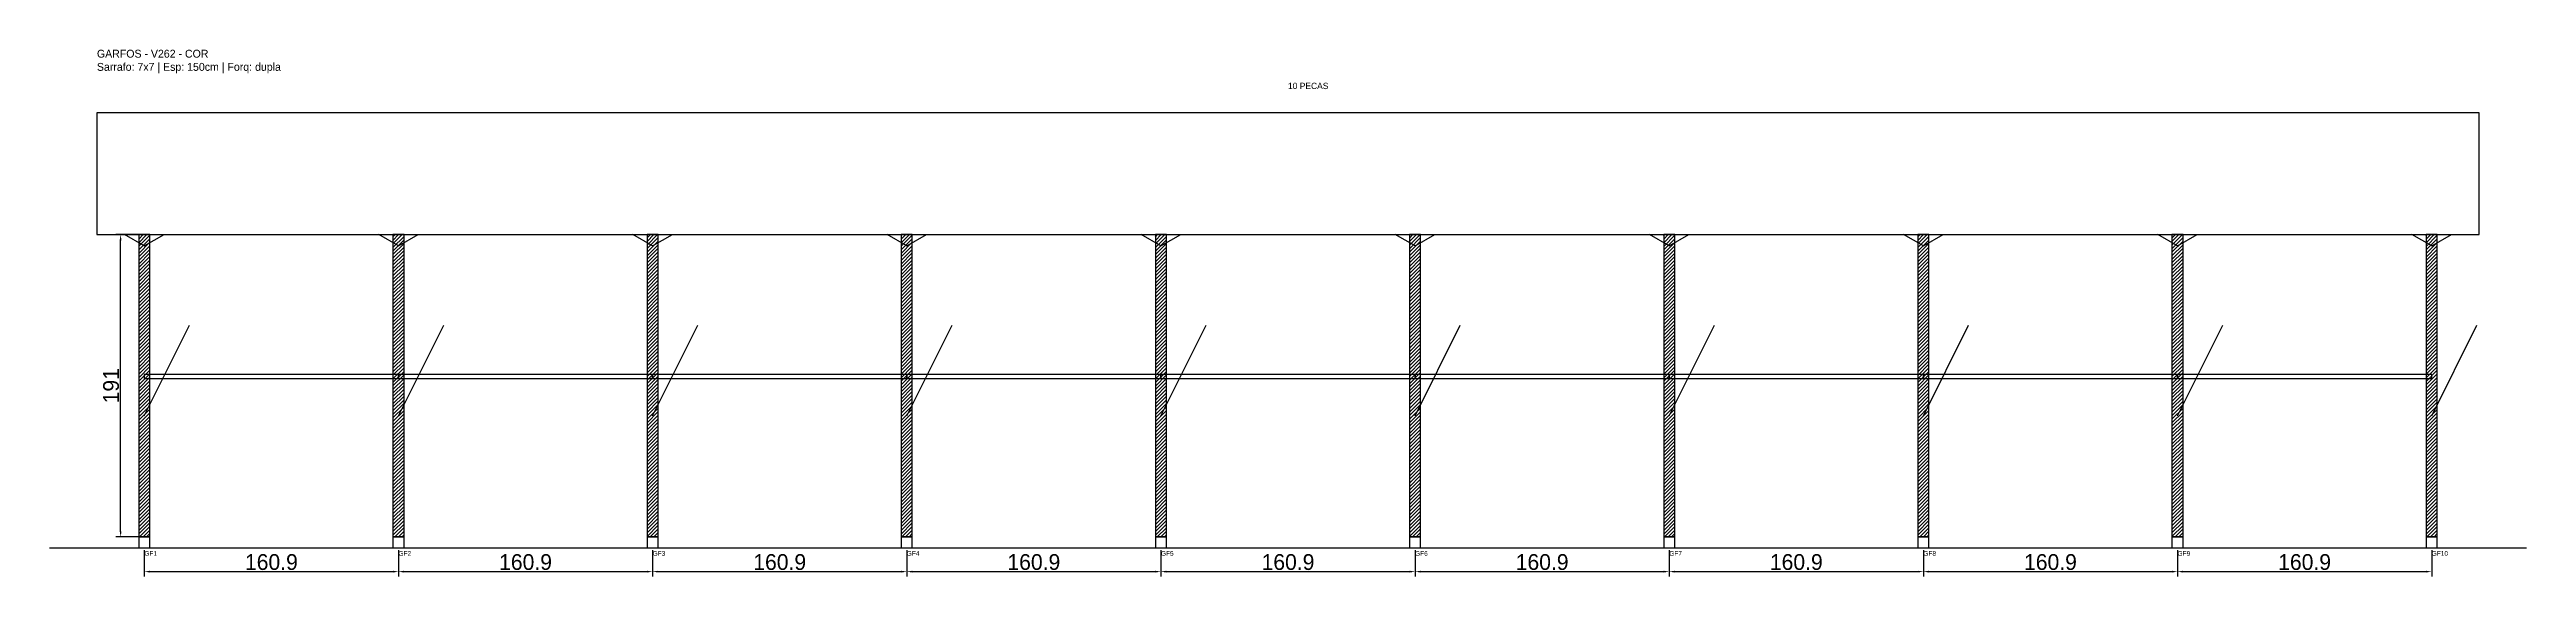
# Model space of a CAD drawing. Header units: metres. Extents: x -30 to 1538, y -25 to 308.
import ezdxf

# ---------------------------------------------------------------- set-up
doc = ezdxf.new("R2010")
doc.units = ezdxf.units.M
for name, color, linetype in [('BARRA_ANCORAGEM', 1, 'Continuous'), ('COTA', 241, 'Continuous'), ('GARFOS OK', 3, 'Continuous'), ('NOME DA VIGA', 6, 'Continuous'), ('SARR_7x7', 40, 'Continuous'), ('TIRAS REESCORAMENTO', 252, 'Continuous'), ('VIGAS', 3, 'Continuous')]:
    doc.layers.add(name, color=color, linetype=linetype)
doc.dimstyles.new('EZ DXF', dxfattribs={"dimtxt": 10, "dimasz": 3.5, "dimexe": 3, "dimexo": 1.5, "dimgap": 1, "dimtad": 1, "dimdec": 1, "dimdsep": 46, "dimcen": 2.5, "dimazin": 3, "dimtfac": 1, "dimtmove": 0, "dimatfit": 3})

msp = doc.modelspace()

# ---------------------------------------------------------------- hatches: boundary and pattern name
at = {"layer": 'COTA'}
h = msp.add_hatch(dxfattribs=at)
h.set_pattern_fill('ANSI31', scale=0.5)
h.paths.add_polyline_path([(26.5, 0), (33.5, 0), (33.5, 191), (26.5, 191)])
h = msp.add_hatch(dxfattribs=at)
h.set_pattern_fill('ANSI31', scale=0.5)
h.paths.add_polyline_path([(187.39, 0), (194.39, 0), (194.39, 191), (187.39, 191)])
h = msp.add_hatch(dxfattribs=at)
h.set_pattern_fill('ANSI31', scale=0.5)
h.paths.add_polyline_path([(348.28, 0), (355.28, 0), (355.28, 191), (348.28, 191)])
h = msp.add_hatch(dxfattribs=at)
h.set_pattern_fill('ANSI31', scale=0.5)
h.paths.add_polyline_path([(509.17, 0), (516.17, 0), (516.17, 191), (509.17, 191)])
h = msp.add_hatch(dxfattribs=at)
h.set_pattern_fill('ANSI31', scale=0.5)
h.paths.add_polyline_path([(670.06, 0), (677.06, 0), (677.06, 191), (670.06, 191)])
h = msp.add_hatch(dxfattribs=at)
h.set_pattern_fill('ANSI31', scale=0.5)
h.paths.add_polyline_path([(830.94, 0), (837.94, 0), (837.94, 191), (830.94, 191)])
h = msp.add_hatch(dxfattribs=at)
h.set_pattern_fill('ANSI31', scale=0.5)
h.paths.add_polyline_path([(991.83, 0), (998.83, 0), (998.83, 191), (991.83, 191)])
h = msp.add_hatch(dxfattribs=at)
h.set_pattern_fill('ANSI31', scale=0.5)
h.paths.add_polyline_path([(1152.72, 0), (1159.72, 0), (1159.72, 191), (1152.72, 191)])
h = msp.add_hatch(dxfattribs=at)
h.set_pattern_fill('ANSI31', scale=0.5)
h.paths.add_polyline_path([(1313.61, 0), (1320.61, 0), (1320.61, 191), (1313.61, 191)])
h = msp.add_hatch(dxfattribs=at)
h.set_pattern_fill('ANSI31', scale=0.5)
h.paths.add_polyline_path([(1474.5, 0), (1481.5, 0), (1481.5, 191), (1474.5, 191)])

# ---------------------------------------------------------------- linework, layer by layer
at = {"layer": 'BARRA_ANCORAGEM'}
for p, q in [((30, 76.4), (58.65, 133.7)), ((190.89, 76.4), (219.54, 133.7)), ((351.78, 76.4), (380.43, 133.7)), ((512.67, 76.4), (541.32, 133.7)), ((673.56, 76.4), (702.21, 133.7)), ((834.44, 76.4), (863.09, 133.7)), ((995.33, 76.4), (1023.98, 133.7)), ((1156.22, 76.4), (1184.87, 133.7)), ((1317.11, 76.4), (1345.76, 133.7)), ((1478, 76.4), (1506.65, 133.7))]:
    msp.add_line(p, q, dxfattribs=at)
at = {"layer": 'GARFOS OK'}
for p, q in [((30, 184), (17.5, 191)), ((17.5, 191), (42.5, 191)), ((30, 184), (42.5, 191)), ((190.89, 184), (178.39, 191)), ((178.39, 191), (203.39, 191)), ((190.89, 184), (203.39, 191)), ((351.78, 184), (339.28, 191)), ((339.28, 191), (364.28, 191)), ((351.78, 184), (364.28, 191)), ((512.67, 184), (500.17, 191)), ((500.17, 191), (525.17, 191)), ((512.67, 184), (525.17, 191)), ((673.56, 184), (661.06, 191)), ((661.06, 191), (686.06, 191)), ((673.56, 184), (686.06, 191)), ((834.44, 184), (821.94, 191)), ((821.94, 191), (846.94, 191)), ((834.44, 184), (846.94, 191)), ((995.33, 184), (982.83, 191)), ((982.83, 191), (1007.83, 191)), ((995.33, 184), (1007.83, 191)), ((1156.22, 184), (1143.72, 191)), ((1143.72, 191), (1168.72, 191)), ((1156.22, 184), (1168.72, 191)), ((1317.11, 184), (1304.61, 191)), ((1304.61, 191), (1329.61, 191)), ((1317.11, 184), (1329.61, 191)), ((1478, 184), (1465.5, 191)), ((1465.5, 191), (1490.5, 191)), ((1478, 184), (1490.5, 191))]:
    msp.add_line(p, q, dxfattribs=at)
at = {"layer": 'GARFOS OK', "linetype": 'CONTINUOUS'}
msp.add_line((-30, -7), (1538, -7), dxfattribs=at)
at = {"layer": 'GARFOS OK'}
for points in [[(26.5, 0), (33.5, 0), (33.5, 191), (26.5, 191), (26.5, 0)], [(187.39, 0), (194.39, 0), (194.39, 191), (187.39, 191), (187.39, 0)], [(348.28, 0), (355.28, 0), (355.28, 191), (348.28, 191), (348.28, 0)], [(509.17, 0), (516.17, 0), (516.17, 191), (509.17, 191), (509.17, 0)], [(670.06, 0), (677.06, 0), (677.06, 191), (670.06, 191), (670.06, 0)], [(830.94, 0), (837.94, 0), (837.94, 191), (830.94, 191), (830.94, 0)], [(991.83, 0), (998.83, 0), (998.83, 191), (991.83, 191), (991.83, 0)], [(1152.72, 0), (1159.72, 0), (1159.72, 191), (1152.72, 191), (1152.72, 0)], [(1313.61, 0), (1320.61, 0), (1320.61, 191), (1313.61, 191), (1313.61, 0)], [(1474.5, 0), (1481.5, 0), (1481.5, 191), (1474.5, 191), (1474.5, 0)]]:
    msp.add_lwpolyline(points, dxfattribs=at)
at = {"layer": 'SARR_7x7'}
for points in [[(26.5, -7), (33.5, -7), (33.5, 0), (26.5, 0), (26.5, -7)], [(187.39, -7), (194.39, -7), (194.39, 0), (187.39, 0), (187.39, -7)], [(348.28, -7), (355.28, -7), (355.28, 0), (348.28, 0), (348.28, -7)], [(509.17, -7), (516.17, -7), (516.17, 0), (509.17, 0), (509.17, -7)], [(670.06, -7), (677.06, -7), (677.06, 0), (670.06, 0), (670.06, -7)], [(830.94, -7), (837.94, -7), (837.94, 0), (830.94, 0), (830.94, -7)], [(991.83, -7), (998.83, -7), (998.83, 0), (991.83, 0), (991.83, -7)], [(1152.72, -7), (1159.72, -7), (1159.72, 0), (1152.72, 0), (1152.72, -7)], [(1313.61, -7), (1320.61, -7), (1320.61, 0), (1313.61, 0), (1313.61, -7)], [(1474.5, -7), (1481.5, -7), (1481.5, 0), (1474.5, 0), (1474.5, -7)]]:
    msp.add_lwpolyline(points, dxfattribs=at)
at = {"layer": 'TIRAS REESCORAMENTO'}
for points in [[(30, 100), (190.89, 100), (190.89, 102.5), (30, 102.5), (30, 100)], [(190.89, 100), (351.78, 100), (351.78, 102.5), (190.89, 102.5), (190.89, 100)], [(351.78, 100), (512.67, 100), (512.67, 102.5), (351.78, 102.5), (351.78, 100)], [(512.67, 100), (673.56, 100), (673.56, 102.5), (512.67, 102.5), (512.67, 100)], [(673.56, 100), (834.44, 100), (834.44, 102.5), (673.56, 102.5), (673.56, 100)], [(834.44, 100), (995.33, 100), (995.33, 102.5), (834.44, 102.5), (834.44, 100)], [(995.33, 100), (1156.22, 100), (1156.22, 102.5), (995.33, 102.5), (995.33, 100)], [(1156.22, 100), (1317.11, 100), (1317.11, 102.5), (1156.22, 102.5), (1156.22, 100)], [(1317.11, 100), (1478, 100), (1478, 102.5), (1317.11, 102.5), (1317.11, 100)]]:
    msp.add_lwpolyline(points, dxfattribs=at)
at = {"layer": 'VIGAS'}
msp.add_lwpolyline([(0, 191), (1508, 191), (1508, 268), (0, 268), (0, 191)], dxfattribs=at)

# ---------------------------------------------------------------- texts
at = {"layer": 'NOME DA VIGA'}
for s, height, p in [('10 PECAS', 4, (754, 283)), ('GF1', 3, (30, -12)), ('GF2', 3, (190.89, -12)), ('GF3', 3, (351.78, -12)), ('GF4', 3, (512.67, -12)), ('GF5', 3, (673.56, -12)), ('GF6', 3, (834.44, -12)), ('GF7', 3, (995.33, -12)), ('GF8', 3, (1156.22, -12)), ('GF9', 3, (1317.11, -12)), ('GF10', 3, (1478, -12))]:
    msp.add_text(s, height=height, dxfattribs=at).set_placement(p)
at = {"layer": 'NOME DA VIGA', "insert": (0, 293), "char_height": 5, "attachment_point": 7}
msp.add_mtext('GARFOS - V262 - COR\\PSarrafo: 7x7 | Esp: 150cm | Forq: dupla', dxfattribs=at)

# ---------------------------------------------------------------- dimensions: what is measured, and where the dimension line sits
at = {"layer": 'COTA'}
msp.add_linear_dim(base=(15, 0), p1=(30, 0), p2=(30, 191), angle=90, dimstyle='EZ DXF', dxfattribs=at).render()
for base, p1, p2 in [((30, -22), (30, -7), (190.89, -7)), ((190.89, -22), (190.89, -7), (351.78, -7)), ((351.78, -22), (351.78, -7), (512.67, -7)), ((512.67, -22), (512.67, -7), (673.56, -7)), ((673.56, -22), (673.56, -7), (834.44, -7)), ((834.44, -22), (834.44, -7), (995.33, -7)), ((995.33, -22), (995.33, -7), (1156.22, -7)), ((1156.22, -22), (1156.22, -7), (1317.11, -7)), ((1317.11, -22), (1317.11, -7), (1478, -7))]:
    msp.add_linear_dim(base=base, p1=p1, p2=p2, dimstyle='EZ DXF', dxfattribs=at).render()

doc.saveas('drawing.dxf')
